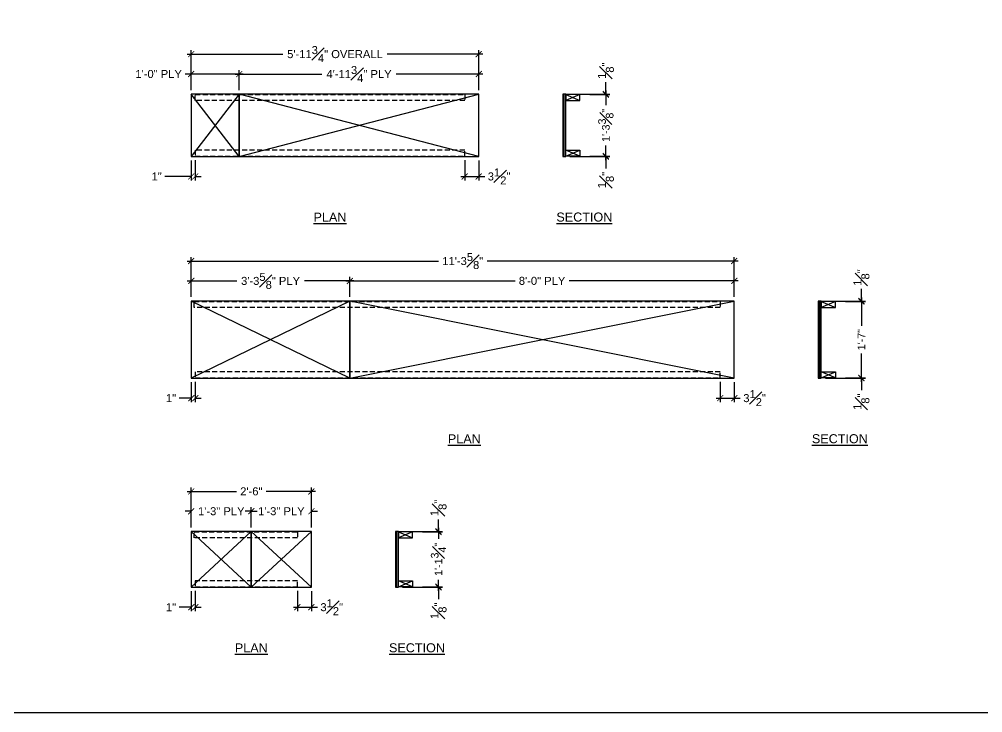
# Model space of a CAD drawing. Header units: inches. Extents: x 2832 to 8547, y -592 to 860.
# Drawn here: x 4464.3 to 4704.9, y 348.3 to 521.5 of the extents above; entities that cross this region are included whole.
import ezdxf
from ezdxf.enums import TextEntityAlignment as Align

# ---------------------------------------------------------------- set-up
doc = ezdxf.new("R2010")
doc.units = ezdxf.units.IN
doc.header["$LTSCALE"] = 5
doc.header["$MEASUREMENT"] = 0
doc.header["$PDMODE"] = 3
doc.header["$PDSIZE"] = 5
doc.linetypes.add('HIDDEN', pattern=[0.375, 0.25, -0.125])
for name, color, linetype in [('DIM', 154, 'Continuous'), ('FMTEXTA', 4, 'Continuous'), ('FMTEXTG', 4, 'Continuous'), ('FORMA', 5, 'Continuous'), ('PLYA', 4, 'Continuous')]:
    doc.layers.add(name, color=color, linetype=linetype)
doc.styles.add('S', font='arial.ttf', dxfattribs={"height": 2})
doc.styles.add('VBA_txt', font='arial.ttf', dxfattribs={"height": 2})
doc.dimstyles.new('VBA_Dimstyle', dxfattribs={"dimtxt": 2, "dimasz": 1.5, "dimexe": 1, "dimexo": 1, "dimgap": 1, "dimtad": 0, "dimdec": 4, "dimrnd": 0.125, "dimzin": 3, "dimdsep": 46, "dimlunit": 4, "dimtxsty": 'VBA_txt', "dimblk": 'ARCHTICK', "dimcen": 0.09, "dimdle": 1, "dimclrd": 151, "dimclre": 150, "dimclrt": 150, "dimadec": 0, "dimazin": 0, "dimtfac": 1, "dimtdec": 4, "dimtofl": 0, "dimtmove": 0, "dimatfit": 3, "dimfxl": 1, "dimfrac": 1, "dimtolj": 1, "dimtzin": 0, "dimarcsym": 0})

# ---------------------------------------------------------------- blocks, each defined once
blk = doc.blocks.new('2x4')
at = {"color": 5}
for p, q in [((-3.5, 0), (-3.5, 1.5)), ((-3.5, 1.5), (0, 1.5)), ((0, 0), (-3.5, 0)), ((0, 1.5), (0, 0))]:
    blk.add_line(p, q, dxfattribs=at)
at = {"color": 4}
for p, q in [((0, 1.5), (-3.5, 0)), ((-3.5, 1.5), (0, 0))]:
    blk.add_line(p, q, dxfattribs=at)
at = {"style": 'S', "flags": 9}
for tag, p in [('ITEM', (-1.83, 0.46)), ('INV#', (-1.86, 1.58))]:
    blk.add_attdef(tag, text='', height=1, dxfattribs=at).set_placement(p, align=Align.MIDDLE)
blk = doc.blocks.new('_ARCHTICK')
at = {"color": 0, "linetype": 'ByBlock', "ltscale": 0.25, "const_width": 0.15}
blk.add_lwpolyline([(-0.5, -0.5), (0.5, 0.5)], dxfattribs=at)
blk = doc.blocks.new('*D385')
at = {"layer": 'DEFPOINTS', "color": 0, "transparency": 16777216}
for p in [(132.12, 0.12), (135.62, 0), (135.62, -4.96)]:
    blk.add_point(p, dxfattribs=at)
at = {"layer": 'FMTEXTA', "color": 150, "linetype": 'ByBlock', "lineweight": -2, "transparency": 16777216}
for p, q in [((132.12, -0.88), (132.12, -5.96)), ((135.62, -1), (135.62, -5.96))]:
    blk.add_line(p, q, dxfattribs=at)
at = {"layer": 'FMTEXTA', "color": 151, "linetype": 'ByBlock', "lineweight": -2, "transparency": 16777216}
for p, q in [((131.12, -4.96), (135.62, -4.96)), ((135.62, -4.96), (137.12, -4.96))]:
    blk.add_line(p, q, dxfattribs=at)
at = {"layer": 'FMTEXTA', "color": 151, "lineweight": -2, "transparency": 16777216, "xscale": 1.5, "yscale": 1.5, "zscale": 1.5, "rotation": 180}
blk.add_blockref('_ARCHTICK', (132.12, -4.96), dxfattribs=at)
at = {"layer": 'FMTEXTA', "color": 151, "lineweight": -2, "transparency": 16777216, "xscale": 1.5, "yscale": 1.5, "zscale": 1.5}
blk.add_blockref('_ARCHTICK', (135.62, -4.96), dxfattribs=at)
at = {"layer": 'FMTEXTA', "color": 150, "transparency": 16777216, "insert": (140.7, -4.96), "char_height": 2, "attachment_point": 5, "style": 'VBA_txt'}
blk.add_mtext('\\A1;3{\\H1x;\\S1#2;}"', dxfattribs=at)
blk = doc.blocks.new('*D379')
at = {"layer": 'DEFPOINTS', "color": 0, "transparency": 16777216}
for p in [(157.37, 19.29), (167.37, 19.29), (162.37, 19.16)]:
    blk.add_point(p, dxfattribs=at)
at = {"layer": 'FMTEXTA', "color": 151, "linetype": 'ByBlock', "lineweight": -2, "transparency": 16777216}
for p, q in [((167.37, 19.29), (167.37, 22.29)), ((167.37, 19.16), (167.37, 17.66))]:
    blk.add_line(p, q, dxfattribs=at)
at = {"layer": 'FMTEXTA', "color": 150, "linetype": 'ByBlock', "lineweight": -2, "transparency": 16777216}
for p, q in [((158.37, 19.29), (168.37, 19.29)), ((163.37, 19.16), (168.37, 19.16))]:
    blk.add_line(p, q, dxfattribs=at)
at = {"layer": 'FMTEXTA', "color": 151, "lineweight": -2, "transparency": 16777216, "xscale": 1.5, "yscale": 1.5, "zscale": 1.5}
for p, rotation in [((167.37, 19.29), 270), ((167.37, 19.16), 90)]:
    blk.add_blockref('_ARCHTICK', p, dxfattribs=dict(at, rotation=rotation))
at = {"layer": 'FMTEXTA', "color": 150, "transparency": 16777216, "insert": (167.37, 25.15), "char_height": 2, "attachment_point": 5, "rotation": 90, "style": 'VBA_txt'}
blk.add_mtext('\\A1;{\\H1x;\\S1#8;}"', dxfattribs=at)
blk = doc.blocks.new('*D380')
at = {"layer": 'DEFPOINTS', "color": 0, "transparency": 16777216}
for p in [(157.37, 0), (162.37, 0.13), (167.37, 0)]:
    blk.add_point(p, dxfattribs=at)
at = {"layer": 'FMTEXTA', "color": 150, "linetype": 'ByBlock', "lineweight": -2, "transparency": 16777216}
for p, q in [((158.37, 0), (168.37, 0)), ((163.37, 0.13), (168.37, 0.13))]:
    blk.add_line(p, q, dxfattribs=at)
at = {"layer": 'FMTEXTA', "color": 151, "linetype": 'ByBlock', "lineweight": -2, "transparency": 16777216}
for p, q in [((167.37, 0.13), (167.37, 1.63)), ((167.37, 0), (167.37, -3))]:
    blk.add_line(p, q, dxfattribs=at)
at = {"layer": 'FMTEXTA', "color": 151, "lineweight": -2, "transparency": 16777216, "xscale": 1.5, "yscale": 1.5, "zscale": 1.5}
for p, rotation in [((167.37, 0.13), 270), ((167.37, 0), 90)]:
    blk.add_blockref('_ARCHTICK', p, dxfattribs=dict(at, rotation=rotation))
at = {"layer": 'FMTEXTA', "color": 150, "transparency": 16777216, "insert": (167.37, -5.86), "char_height": 2, "attachment_point": 5, "rotation": 90, "style": 'VBA_txt'}
blk.add_mtext('\\A1;{\\H1x;\\S1#8;}"', dxfattribs=at)
blk = doc.blocks.new('*D381')
at = {"layer": 'DEFPOINTS', "color": 0, "transparency": 16777216}
for p in [(162.37, 19.16), (162.37, 0.13), (167.37, 0.13)]:
    blk.add_point(p, dxfattribs=at)
at = {"layer": 'FMTEXTA', "color": 151, "linetype": 'ByBlock', "lineweight": -2, "transparency": 16777216}
for p, q in [((167.37, 20.16), (167.37, 13.08)), ((167.37, -0.87), (167.37, 6.21))]:
    blk.add_line(p, q, dxfattribs=at)
at = {"layer": 'FMTEXTA', "color": 150, "linetype": 'ByBlock', "lineweight": -2, "transparency": 16777216}
for p, q in [((163.37, 19.16), (168.37, 19.16)), ((163.37, 0.13), (168.37, 0.13))]:
    blk.add_line(p, q, dxfattribs=at)
at = {"layer": 'FMTEXTA', "color": 151, "lineweight": -2, "transparency": 16777216, "xscale": 1.5, "yscale": 1.5, "zscale": 1.5}
for p, rotation in [((167.37, 19.16), 90), ((167.37, 0.13), 270)]:
    blk.add_blockref('_ARCHTICK', p, dxfattribs=dict(at, rotation=rotation))
at = {"layer": 'FMTEXTA', "color": 150, "transparency": 16777216, "insert": (167.37, 9.64), "char_height": 2, "attachment_point": 5, "rotation": 90, "style": 'VBA_txt'}
blk.add_mtext('\\A1;{\\H0.95x;1\'-7"}', dxfattribs=at)
blk = doc.blocks.new('*D382')
at = {"layer": 'DEFPOINTS', "color": 0, "transparency": 16777216}
for p in [(135.62, 24.31), (39.62, 19.29), (135.62, 19.29)]:
    blk.add_point(p, dxfattribs=at)
at = {"layer": 'FMTEXTA', "color": 151, "linetype": 'ByBlock', "lineweight": -2, "transparency": 16777216}
for p, q in [((38.62, 24.31), (80.87, 24.31)), ((136.62, 24.31), (94.36, 24.31))]:
    blk.add_line(p, q, dxfattribs=at)
at = {"layer": 'FMTEXTA', "color": 150, "linetype": 'ByBlock', "lineweight": -2, "transparency": 16777216}
for p, q in [((39.62, 20.29), (39.62, 25.31)), ((135.62, 20.29), (135.62, 25.31))]:
    blk.add_line(p, q, dxfattribs=at)
at = {"layer": 'FMTEXTA', "color": 151, "lineweight": -2, "transparency": 16777216, "xscale": 1.5, "yscale": 1.5, "zscale": 1.5, "rotation": 180}
blk.add_blockref('_ARCHTICK', (39.62, 24.31), dxfattribs=at)
at = {"layer": 'FMTEXTA', "color": 151, "lineweight": -2, "transparency": 16777216, "xscale": 1.5, "yscale": 1.5, "zscale": 1.5}
blk.add_blockref('_ARCHTICK', (135.62, 24.31), dxfattribs=at)
at = {"layer": 'FMTEXTA', "color": 150, "transparency": 16777216, "insert": (87.62, 24.31), "char_height": 2, "attachment_point": 5, "style": 'VBA_txt'}
blk.add_mtext('\\A1;8\'-0" PLY', dxfattribs=at)
blk = doc.blocks.new('*D383')
at = {"layer": 'DEFPOINTS', "color": 0, "transparency": 16777216}
for p in [(0, 0), (1, 0.12), (0, -4.96)]:
    blk.add_point(p, dxfattribs=at)
at = {"layer": 'FMTEXTA', "color": 150, "linetype": 'ByBlock', "lineweight": -2, "transparency": 16777216}
for p, q in [((0, -1), (0, -5.96)), ((1, -0.88), (1, -5.96))]:
    blk.add_line(p, q, dxfattribs=at)
at = {"layer": 'FMTEXTA', "color": 151, "linetype": 'ByBlock', "lineweight": -2, "transparency": 16777216}
for p, q in [((0, -4.96), (-3, -4.96)), ((1, -4.96), (2.5, -4.96))]:
    blk.add_line(p, q, dxfattribs=at)
at = {"layer": 'FMTEXTA', "color": 151, "lineweight": -2, "transparency": 16777216, "xscale": 1.5, "yscale": 1.5, "zscale": 1.5}
blk.add_blockref('_ARCHTICK', (0, -4.96), dxfattribs=at)
at = {"layer": 'FMTEXTA', "color": 151, "lineweight": -2, "transparency": 16777216, "xscale": 1.5, "yscale": 1.5, "zscale": 1.5, "rotation": 180}
blk.add_blockref('_ARCHTICK', (1, -4.96), dxfattribs=at)
at = {"layer": 'FMTEXTA', "color": 150, "transparency": 16777216, "insert": (-5.06, -4.96), "char_height": 2, "attachment_point": 5, "style": 'VBA_txt'}
blk.add_mtext('\\A1;1"', dxfattribs=at)
blk = doc.blocks.new('*D386')
at = {"layer": 'DEFPOINTS', "color": 0, "transparency": 16777216}
for p in [(0, 24.31), (0, 19.29), (39.62, 19.29)]:
    blk.add_point(p, dxfattribs=at)
at = {"layer": 'FMTEXTG', "color": 151, "linetype": 'ByBlock', "lineweight": -2, "transparency": 16777216}
for p, q in [((-1, 24.31), (11.35, 24.31)), ((40.62, 24.31), (28.27, 24.31))]:
    blk.add_line(p, q, dxfattribs=at)
at = {"layer": 'FMTEXTG', "color": 150, "linetype": 'ByBlock', "lineweight": -2, "transparency": 16777216}
for p, q in [((0, 20.29), (0, 25.31)), ((39.62, 20.29), (39.62, 25.31))]:
    blk.add_line(p, q, dxfattribs=at)
at = {"layer": 'FMTEXTG', "color": 151, "lineweight": -2, "transparency": 16777216, "xscale": 1.5, "yscale": 1.5, "zscale": 1.5, "rotation": 180}
blk.add_blockref('_ARCHTICK', (0, 24.31), dxfattribs=at)
at = {"layer": 'FMTEXTG', "color": 151, "lineweight": -2, "transparency": 16777216, "xscale": 1.5, "yscale": 1.5, "zscale": 1.5}
blk.add_blockref('_ARCHTICK', (39.62, 24.31), dxfattribs=at)
at = {"layer": 'FMTEXTG', "color": 150, "transparency": 16777216, "insert": (19.81, 24.31), "char_height": 2, "attachment_point": 5, "style": 'VBA_txt'}
blk.add_mtext('\\A1;3\'-3{\\H1x;\\S5#8;}" PLY', dxfattribs=at)
blk = doc.blocks.new('*D384')
at = {"layer": 'DEFPOINTS', "color": 0, "transparency": 16777216}
for p in [(135.62, 29.27), (0, 19.29), (135.62, 19.29)]:
    blk.add_point(p, dxfattribs=at)
at = {"layer": 'DIM', "color": 151, "linetype": 'ByBlock', "lineweight": -2, "transparency": 16777216}
for p, q in [((-1, 29.27), (61.75, 29.27)), ((136.62, 29.27), (73.87, 29.27))]:
    blk.add_line(p, q, dxfattribs=at)
at = {"layer": 'DIM', "color": 150, "linetype": 'ByBlock', "lineweight": -2, "transparency": 16777216}
for p, q in [((0, 20.29), (0, 30.27)), ((135.62, 20.29), (135.62, 30.27))]:
    blk.add_line(p, q, dxfattribs=at)
at = {"layer": 'DIM', "color": 151, "lineweight": -2, "transparency": 16777216, "xscale": 1.5, "yscale": 1.5, "zscale": 1.5, "rotation": 180}
blk.add_blockref('_ARCHTICK', (0, 29.27), dxfattribs=at)
at = {"layer": 'DIM', "color": 151, "lineweight": -2, "transparency": 16777216, "xscale": 1.5, "yscale": 1.5, "zscale": 1.5}
blk.add_blockref('_ARCHTICK', (135.62, 29.27), dxfattribs=at)
at = {"layer": 'DIM', "color": 150, "transparency": 16777216, "insert": (67.81, 29.27), "char_height": 2, "attachment_point": 5, "style": 'VBA_txt'}
blk.add_mtext('\\A1;11\'-3{\\H1x;\\S5#8;}"', dxfattribs=at)
blk = doc.blocks.new('*D370')
at = {"layer": 'DEFPOINTS', "color": 0, "transparency": 16777216}
for p in [(68.3, 0.12), (71.8, 0), (71.8, -4.96)]:
    blk.add_point(p, dxfattribs=at)
at = {"layer": 'FMTEXTA', "color": 150, "linetype": 'ByBlock', "lineweight": -2, "transparency": 16777216}
for p, q in [((68.3, -0.88), (68.3, -5.96)), ((71.8, -1), (71.8, -5.96))]:
    blk.add_line(p, q, dxfattribs=at)
at = {"layer": 'FMTEXTA', "color": 151, "linetype": 'ByBlock', "lineweight": -2, "transparency": 16777216}
for p, q in [((67.3, -4.96), (71.8, -4.96)), ((71.8, -4.96), (73.3, -4.96))]:
    blk.add_line(p, q, dxfattribs=at)
at = {"layer": 'FMTEXTA', "color": 151, "lineweight": -2, "transparency": 16777216, "xscale": 1.5, "yscale": 1.5, "zscale": 1.5, "rotation": 180}
blk.add_blockref('_ARCHTICK', (68.3, -4.96), dxfattribs=at)
at = {"layer": 'FMTEXTA', "color": 151, "lineweight": -2, "transparency": 16777216, "xscale": 1.5, "yscale": 1.5, "zscale": 1.5}
blk.add_blockref('_ARCHTICK', (71.8, -4.96), dxfattribs=at)
at = {"layer": 'FMTEXTA', "color": 150, "transparency": 16777216, "insert": (76.88, -4.96), "char_height": 2, "attachment_point": 5, "style": 'VBA_txt'}
blk.add_mtext('\\A1;3{\\H1x;\\S1#2;}"', dxfattribs=at)
blk = doc.blocks.new('*D364')
at = {"layer": 'DEFPOINTS', "color": 0, "transparency": 16777216}
for p in [(93.55, 15.59), (98.55, 15.46), (103.55, 15.59)]:
    blk.add_point(p, dxfattribs=at)
at = {"layer": 'FMTEXTA', "color": 151, "linetype": 'ByBlock', "lineweight": -2, "transparency": 16777216}
for p, q in [((103.55, 15.59), (103.55, 18.59)), ((103.55, 15.46), (103.55, 13.96))]:
    blk.add_line(p, q, dxfattribs=at)
at = {"layer": 'FMTEXTA', "color": 150, "linetype": 'ByBlock', "lineweight": -2, "transparency": 16777216}
for p, q in [((94.55, 15.59), (104.55, 15.59)), ((99.55, 15.46), (104.55, 15.46))]:
    blk.add_line(p, q, dxfattribs=at)
at = {"layer": 'FMTEXTA', "color": 151, "lineweight": -2, "transparency": 16777216, "xscale": 1.5, "yscale": 1.5, "zscale": 1.5}
for p, rotation in [((103.55, 15.59), 270), ((103.55, 15.46), 90)]:
    blk.add_blockref('_ARCHTICK', p, dxfattribs=dict(at, rotation=rotation))
at = {"layer": 'FMTEXTA', "color": 150, "transparency": 16777216, "insert": (103.55, 21.44), "char_height": 2, "attachment_point": 5, "rotation": 90, "style": 'VBA_txt'}
blk.add_mtext('\\A1;{\\H1x;\\S1#8;}"', dxfattribs=at)
blk = doc.blocks.new('*D365')
at = {"layer": 'DEFPOINTS', "color": 0, "transparency": 16777216}
for p in [(93.55, 0), (98.55, 0.13), (103.55, 0)]:
    blk.add_point(p, dxfattribs=at)
at = {"layer": 'FMTEXTA', "color": 150, "linetype": 'ByBlock', "lineweight": -2, "transparency": 16777216}
for p, q in [((94.55, 0), (104.55, 0)), ((99.55, 0.13), (104.55, 0.13))]:
    blk.add_line(p, q, dxfattribs=at)
at = {"layer": 'FMTEXTA', "color": 151, "linetype": 'ByBlock', "lineweight": -2, "transparency": 16777216}
for p, q in [((103.55, 0.13), (103.55, 1.63)), ((103.55, 0), (103.55, -3))]:
    blk.add_line(p, q, dxfattribs=at)
at = {"layer": 'FMTEXTA', "color": 151, "lineweight": -2, "transparency": 16777216, "xscale": 1.5, "yscale": 1.5, "zscale": 1.5}
for p, rotation in [((103.55, 0.13), 270), ((103.55, 0), 90)]:
    blk.add_blockref('_ARCHTICK', p, dxfattribs=dict(at, rotation=rotation))
at = {"layer": 'FMTEXTA', "color": 150, "transparency": 16777216, "insert": (103.55, -5.86), "char_height": 2, "attachment_point": 5, "rotation": 90, "style": 'VBA_txt'}
blk.add_mtext('\\A1;{\\H1x;\\S1#8;}"', dxfattribs=at)
blk = doc.blocks.new('*D366')
at = {"layer": 'DEFPOINTS', "color": 0, "transparency": 16777216}
for p in [(98.55, 15.46), (98.55, 0.13), (103.55, 0.13)]:
    blk.add_point(p, dxfattribs=at)
at = {"layer": 'FMTEXTA', "color": 150, "linetype": 'ByBlock', "lineweight": -2, "transparency": 16777216}
for p, q in [((99.55, 15.46), (104.55, 15.46)), ((99.55, 0.13), (104.55, 0.13))]:
    blk.add_line(p, q, dxfattribs=at)
at = {"layer": 'FMTEXTA', "color": 151, "linetype": 'ByBlock', "lineweight": -2, "transparency": 16777216}
for p, q in [((103.55, 16.46), (103.55, 12.86)), ((103.55, -0.87), (103.55, 2.73))]:
    blk.add_line(p, q, dxfattribs=at)
at = {"layer": 'FMTEXTA', "color": 151, "lineweight": -2, "transparency": 16777216, "xscale": 1.5, "yscale": 1.5, "zscale": 1.5}
for p, rotation in [((103.55, 15.46), 90), ((103.55, 0.13), 270)]:
    blk.add_blockref('_ARCHTICK', p, dxfattribs=dict(at, rotation=rotation))
at = {"layer": 'FMTEXTA', "color": 150, "transparency": 16777216, "insert": (103.55, 7.79), "char_height": 2, "attachment_point": 5, "rotation": 90, "style": 'VBA_txt'}
blk.add_mtext('\\A1;{\\H0.95x;1\'-3{\\H1x;\\S3#8;}"}', dxfattribs=at)
blk = doc.blocks.new('*D367')
at = {"layer": 'DEFPOINTS', "color": 0, "transparency": 16777216}
for p in [(0, 0), (1, 0.12), (0, -4.96)]:
    blk.add_point(p, dxfattribs=at)
at = {"layer": 'FMTEXTA', "color": 150, "linetype": 'ByBlock', "lineweight": -2, "transparency": 16777216}
for p, q in [((0, -1), (0, -5.96)), ((1, -0.88), (1, -5.96))]:
    blk.add_line(p, q, dxfattribs=at)
at = {"layer": 'FMTEXTA', "color": 151, "linetype": 'ByBlock', "lineweight": -2, "transparency": 16777216}
for p, q in [((0, -4.96), (-6.6, -4.96)), ((1, -4.96), (2.5, -4.96))]:
    blk.add_line(p, q, dxfattribs=at)
at = {"layer": 'FMTEXTA', "color": 151, "lineweight": -2, "transparency": 16777216, "xscale": 1.5, "yscale": 1.5, "zscale": 1.5}
blk.add_blockref('_ARCHTICK', (0, -4.96), dxfattribs=at)
at = {"layer": 'FMTEXTA', "color": 151, "lineweight": -2, "transparency": 16777216, "xscale": 1.5, "yscale": 1.5, "zscale": 1.5, "rotation": 180}
blk.add_blockref('_ARCHTICK', (1, -4.96), dxfattribs=at)
at = {"layer": 'FMTEXTA', "color": 150, "transparency": 16777216, "insert": (-8.65, -4.96), "char_height": 2, "attachment_point": 5, "style": 'VBA_txt'}
blk.add_mtext('\\A1;1"', dxfattribs=at)
blk = doc.blocks.new('*D371')
at = {"layer": 'DEFPOINTS', "color": 0, "transparency": 16777216}
for p in [(0, 20.61), (0, 15.59), (12, 15.59)]:
    blk.add_point(p, dxfattribs=at)
at = {"layer": 'FMTEXTG', "color": 151, "linetype": 'ByBlock', "lineweight": -2, "transparency": 16777216}
for p, q in [((0, 20.61), (-1.5, 20.61)), ((13, 20.61), (0, 20.61))]:
    blk.add_line(p, q, dxfattribs=at)
at = {"layer": 'FMTEXTG', "color": 150, "linetype": 'ByBlock', "lineweight": -2, "transparency": 16777216}
for p, q in [((0, 16.59), (0, 21.61)), ((12, 16.59), (12, 21.61))]:
    blk.add_line(p, q, dxfattribs=at)
at = {"layer": 'FMTEXTG', "color": 151, "lineweight": -2, "transparency": 16777216, "xscale": 1.5, "yscale": 1.5, "zscale": 1.5, "rotation": 180}
blk.add_blockref('_ARCHTICK', (0, 20.61), dxfattribs=at)
at = {"layer": 'FMTEXTG', "color": 151, "lineweight": -2, "transparency": 16777216, "xscale": 1.5, "yscale": 1.5, "zscale": 1.5}
blk.add_blockref('_ARCHTICK', (12, 20.61), dxfattribs=at)
at = {"layer": 'FMTEXTG', "color": 150, "transparency": 16777216, "insert": (-8.15, 20.61), "char_height": 2, "attachment_point": 5, "style": 'VBA_txt'}
blk.add_mtext('\\A1;1\'-0" PLY', dxfattribs=at)
blk = doc.blocks.new('*D368')
at = {"layer": 'DEFPOINTS', "color": 0, "transparency": 16777216}
for p in [(0, 25.59), (0, 15.59), (71.8, 15.59)]:
    blk.add_point(p, dxfattribs=at)
at = {"layer": 'FMTEXTG', "color": 150, "linetype": 'ByBlock', "lineweight": -2, "transparency": 16777216}
for p, q in [((0, 16.59), (0, 26.59)), ((71.8, 16.59), (71.8, 26.59))]:
    blk.add_line(p, q, dxfattribs=at)
at = {"layer": 'FMTEXTG', "color": 151, "linetype": 'ByBlock', "lineweight": -2, "transparency": 16777216}
for p, q in [((-1, 25.59), (22.87, 25.59)), ((72.8, 25.59), (48.93, 25.59))]:
    blk.add_line(p, q, dxfattribs=at)
at = {"layer": 'FMTEXTG', "color": 151, "lineweight": -2, "transparency": 16777216, "xscale": 1.5, "yscale": 1.5, "zscale": 1.5, "rotation": 180}
blk.add_blockref('_ARCHTICK', (0, 25.59), dxfattribs=at)
at = {"layer": 'FMTEXTG', "color": 151, "lineweight": -2, "transparency": 16777216, "xscale": 1.5, "yscale": 1.5, "zscale": 1.5}
blk.add_blockref('_ARCHTICK', (71.8, 25.59), dxfattribs=at)
at = {"layer": 'FMTEXTG', "color": 150, "transparency": 16777216, "insert": (35.9, 25.59), "char_height": 2, "attachment_point": 5, "style": 'VBA_txt'}
blk.add_mtext('\\A1;5\'-11{\\H1x;\\S3#4;}" OVERALL', dxfattribs=at)
blk = doc.blocks.new('*D369')
at = {"layer": 'DEFPOINTS', "color": 0, "transparency": 16777216}
for p in [(71.8, 20.61), (12, 15.59), (71.8, 15.59)]:
    blk.add_point(p, dxfattribs=at)
at = {"layer": 'FMTEXTG', "color": 151, "linetype": 'ByBlock', "lineweight": -2, "transparency": 16777216}
for p, q in [((11, 20.61), (32.59, 20.61)), ((72.8, 20.61), (51.21, 20.61))]:
    blk.add_line(p, q, dxfattribs=at)
at = {"layer": 'FMTEXTG', "color": 150, "linetype": 'ByBlock', "lineweight": -2, "transparency": 16777216}
for p, q in [((12, 16.59), (12, 21.61)), ((71.8, 16.59), (71.8, 21.61))]:
    blk.add_line(p, q, dxfattribs=at)
at = {"layer": 'FMTEXTG', "color": 151, "lineweight": -2, "transparency": 16777216, "xscale": 1.5, "yscale": 1.5, "zscale": 1.5, "rotation": 180}
blk.add_blockref('_ARCHTICK', (12, 20.61), dxfattribs=at)
at = {"layer": 'FMTEXTG', "color": 151, "lineweight": -2, "transparency": 16777216, "xscale": 1.5, "yscale": 1.5, "zscale": 1.5}
blk.add_blockref('_ARCHTICK', (71.8, 20.61), dxfattribs=at)
at = {"layer": 'FMTEXTG', "color": 150, "transparency": 16777216, "insert": (41.9, 20.61), "char_height": 2, "attachment_point": 5, "style": 'VBA_txt'}
blk.add_mtext('\\A1;4\'-11{\\H1x;\\S3#4;}" PLY', dxfattribs=at)
blk = doc.blocks.new('*D395')
at = {"layer": 'DEFPOINTS', "color": 0, "transparency": 16777216}
for p in [(26.5, 0.12), (30, 0), (30, -4.96)]:
    blk.add_point(p, dxfattribs=at)
at = {"layer": 'FMTEXTA', "color": 150, "linetype": 'ByBlock', "lineweight": -2, "transparency": 16777216}
for p, q in [((26.5, -0.88), (26.5, -5.96)), ((30, -1), (30, -5.96))]:
    blk.add_line(p, q, dxfattribs=at)
at = {"layer": 'FMTEXTA', "color": 151, "linetype": 'ByBlock', "lineweight": -2, "transparency": 16777216}
for p, q in [((25.5, -4.96), (30, -4.96)), ((30, -4.96), (31.5, -4.96))]:
    blk.add_line(p, q, dxfattribs=at)
at = {"layer": 'FMTEXTA', "color": 151, "lineweight": -2, "transparency": 16777216, "xscale": 1.5, "yscale": 1.5, "zscale": 1.5, "rotation": 180}
blk.add_blockref('_ARCHTICK', (26.5, -4.96), dxfattribs=at)
at = {"layer": 'FMTEXTA', "color": 151, "lineweight": -2, "transparency": 16777216, "xscale": 1.5, "yscale": 1.5, "zscale": 1.5}
blk.add_blockref('_ARCHTICK', (30, -4.96), dxfattribs=at)
at = {"layer": 'FMTEXTA', "color": 150, "transparency": 16777216, "insert": (35.08, -4.96), "char_height": 2, "attachment_point": 5, "style": 'VBA_txt'}
blk.add_mtext('\\A1;3{\\H1x;\\S1#2;}"', dxfattribs=at)
blk = doc.blocks.new('*D396')
at = {"layer": 'DEFPOINTS', "color": 0, "transparency": 16777216}
for p in [(51.75, 13.97), (56.75, 13.84), (61.75, 13.97)]:
    blk.add_point(p, dxfattribs=at)
at = {"layer": 'FMTEXTA', "color": 151, "linetype": 'ByBlock', "lineweight": -2, "transparency": 16777216}
for p, q in [((61.75, 13.97), (61.75, 16.97)), ((61.75, 13.84), (61.75, 12.34))]:
    blk.add_line(p, q, dxfattribs=at)
at = {"layer": 'FMTEXTA', "color": 150, "linetype": 'ByBlock', "lineweight": -2, "transparency": 16777216}
for p, q in [((52.75, 13.97), (62.75, 13.97)), ((57.75, 13.84), (62.75, 13.84))]:
    blk.add_line(p, q, dxfattribs=at)
at = {"layer": 'FMTEXTA', "color": 151, "lineweight": -2, "transparency": 16777216, "xscale": 1.5, "yscale": 1.5, "zscale": 1.5}
for p, rotation in [((61.75, 13.97), 270), ((61.75, 13.84), 90)]:
    blk.add_blockref('_ARCHTICK', p, dxfattribs=dict(at, rotation=rotation))
at = {"layer": 'FMTEXTA', "color": 150, "transparency": 16777216, "insert": (61.75, 19.83), "char_height": 2, "attachment_point": 5, "rotation": 90, "style": 'VBA_txt'}
blk.add_mtext('\\A1;{\\H1x;\\S1#8;}"', dxfattribs=at)
blk = doc.blocks.new('*D397')
at = {"layer": 'DEFPOINTS', "color": 0, "transparency": 16777216}
for p in [(51.75, 0), (56.75, 0.13), (61.75, 0)]:
    blk.add_point(p, dxfattribs=at)
at = {"layer": 'FMTEXTA', "color": 150, "linetype": 'ByBlock', "lineweight": -2, "transparency": 16777216}
for p, q in [((52.75, 0), (62.75, 0)), ((57.75, 0.13), (62.75, 0.13))]:
    blk.add_line(p, q, dxfattribs=at)
at = {"layer": 'FMTEXTA', "color": 151, "linetype": 'ByBlock', "lineweight": -2, "transparency": 16777216}
for p, q in [((61.75, 0.13), (61.75, 1.63)), ((61.75, 0), (61.75, -3))]:
    blk.add_line(p, q, dxfattribs=at)
at = {"layer": 'FMTEXTA', "color": 151, "lineweight": -2, "transparency": 16777216, "xscale": 1.5, "yscale": 1.5, "zscale": 1.5}
for p, rotation in [((61.75, 0.13), 270), ((61.75, 0), 90)]:
    blk.add_blockref('_ARCHTICK', p, dxfattribs=dict(at, rotation=rotation))
at = {"layer": 'FMTEXTA', "color": 150, "transparency": 16777216, "insert": (61.75, -5.86), "char_height": 2, "attachment_point": 5, "rotation": 90, "style": 'VBA_txt'}
blk.add_mtext('\\A1;{\\H1x;\\S1#8;}"', dxfattribs=at)
blk = doc.blocks.new('*D398')
at = {"layer": 'DEFPOINTS', "color": 0, "transparency": 16777216}
for p in [(56.75, 13.84), (56.75, 0.13), (61.75, 0.13)]:
    blk.add_point(p, dxfattribs=at)
at = {"layer": 'FMTEXTA', "color": 151, "linetype": 'ByBlock', "lineweight": -2, "transparency": 16777216}
for p, q in [((61.75, 14.84), (61.75, 12.08)), ((61.75, -0.87), (61.75, 1.89))]:
    blk.add_line(p, q, dxfattribs=at)
at = {"layer": 'FMTEXTA', "color": 150, "linetype": 'ByBlock', "lineweight": -2, "transparency": 16777216}
for p, q in [((57.75, 13.84), (62.75, 13.84)), ((57.75, 0.13), (62.75, 0.13))]:
    blk.add_line(p, q, dxfattribs=at)
at = {"layer": 'FMTEXTA', "color": 151, "lineweight": -2, "transparency": 16777216, "xscale": 1.5, "yscale": 1.5, "zscale": 1.5}
for p, rotation in [((61.75, 13.84), 90), ((61.75, 0.13), 270)]:
    blk.add_blockref('_ARCHTICK', p, dxfattribs=dict(at, rotation=rotation))
at = {"layer": 'FMTEXTA', "color": 150, "transparency": 16777216, "insert": (61.75, 6.98), "char_height": 2, "attachment_point": 5, "rotation": 90, "style": 'VBA_txt'}
blk.add_mtext('\\A1;{\\H0.95x;1\'-1{\\H1x;\\S3#4;}"}', dxfattribs=at)
blk = doc.blocks.new('*D399')
at = {"layer": 'DEFPOINTS', "color": 0, "transparency": 16777216}
for p in [(0, 0), (1, 0.12), (0, -4.96)]:
    blk.add_point(p, dxfattribs=at)
at = {"layer": 'FMTEXTA', "color": 150, "linetype": 'ByBlock', "lineweight": -2, "transparency": 16777216}
for p, q in [((0, -1), (0, -5.96)), ((1, -0.88), (1, -5.96))]:
    blk.add_line(p, q, dxfattribs=at)
at = {"layer": 'FMTEXTA', "color": 151, "linetype": 'ByBlock', "lineweight": -2, "transparency": 16777216}
for p, q in [((0, -4.96), (-3, -4.96)), ((1, -4.96), (2.5, -4.96))]:
    blk.add_line(p, q, dxfattribs=at)
at = {"layer": 'FMTEXTA', "color": 151, "lineweight": -2, "transparency": 16777216, "xscale": 1.5, "yscale": 1.5, "zscale": 1.5}
blk.add_blockref('_ARCHTICK', (0, -4.96), dxfattribs=at)
at = {"layer": 'FMTEXTA', "color": 151, "lineweight": -2, "transparency": 16777216, "xscale": 1.5, "yscale": 1.5, "zscale": 1.5, "rotation": 180}
blk.add_blockref('_ARCHTICK', (1, -4.96), dxfattribs=at)
at = {"layer": 'FMTEXTA', "color": 150, "transparency": 16777216, "insert": (-5.06, -4.96), "char_height": 2, "attachment_point": 5, "style": 'VBA_txt'}
blk.add_mtext('\\A1;1"', dxfattribs=at)
blk = doc.blocks.new('*D402')
at = {"layer": 'DEFPOINTS', "color": 0, "transparency": 16777216}
for p in [(0, 18.99), (0, 13.97), (15, 13.97)]:
    blk.add_point(p, dxfattribs=at)
at = {"layer": 'FMTEXTG', "color": 150, "linetype": 'ByBlock', "lineweight": -2, "transparency": 16777216}
for p, q in [((0, 14.97), (0, 19.99)), ((15, 14.97), (15, 19.99))]:
    blk.add_line(p, q, dxfattribs=at)
at = {"layer": 'FMTEXTG', "color": 151, "linetype": 'ByBlock', "lineweight": -2, "transparency": 16777216}
for p, q in [((0, 18.99), (-1.5, 18.99)), ((15, 18.99), (16.5, 18.99))]:
    blk.add_line(p, q, dxfattribs=at)
at = {"layer": 'FMTEXTG', "color": 151, "lineweight": -2, "transparency": 16777216, "xscale": 1.5, "yscale": 1.5, "zscale": 1.5}
blk.add_blockref('_ARCHTICK', (0, 18.99), dxfattribs=at)
at = {"layer": 'FMTEXTG', "color": 151, "lineweight": -2, "transparency": 16777216, "xscale": 1.5, "yscale": 1.5, "zscale": 1.5, "rotation": 180}
blk.add_blockref('_ARCHTICK', (15, 18.99), dxfattribs=at)
at = {"layer": 'FMTEXTG', "color": 150, "transparency": 16777216, "insert": (7.5, 18.99), "char_height": 2, "attachment_point": 5, "style": 'VBA_txt'}
blk.add_mtext('\\A1;1\'-3" PLY', dxfattribs=at)
blk = doc.blocks.new('*D400')
at = {"layer": 'DEFPOINTS', "color": 0, "transparency": 16777216}
for p in [(30, 23.95), (0, 13.97), (30, 13.97)]:
    blk.add_point(p, dxfattribs=at)
at = {"layer": 'DIM', "color": 150, "linetype": 'ByBlock', "lineweight": -2, "transparency": 16777216}
for p, q in [((0, 14.97), (0, 24.95)), ((30, 14.97), (30, 24.95))]:
    blk.add_line(p, q, dxfattribs=at)
at = {"layer": 'DIM', "color": 151, "linetype": 'ByBlock', "lineweight": -2, "transparency": 16777216}
for p, q in [((-1, 23.95), (11.32, 23.95)), ((31, 23.95), (18.68, 23.95))]:
    blk.add_line(p, q, dxfattribs=at)
at = {"layer": 'DIM', "color": 151, "lineweight": -2, "transparency": 16777216, "xscale": 1.5, "yscale": 1.5, "zscale": 1.5, "rotation": 180}
blk.add_blockref('_ARCHTICK', (0, 23.95), dxfattribs=at)
at = {"layer": 'DIM', "color": 151, "lineweight": -2, "transparency": 16777216, "xscale": 1.5, "yscale": 1.5, "zscale": 1.5}
blk.add_blockref('_ARCHTICK', (30, 23.95), dxfattribs=at)
at = {"layer": 'DIM', "color": 150, "transparency": 16777216, "insert": (15, 23.95), "char_height": 2, "attachment_point": 5, "style": 'VBA_txt'}
blk.add_mtext('\\A1;2\'-6"', dxfattribs=at)
blk = doc.blocks.new('*D401')
at = {"color": 150, "linetype": 'ByBlock', "lineweight": -2, "transparency": 16777216}
for p, q in [((15, 14.97), (15, 19.99)), ((30, 14.97), (30, 19.99))]:
    blk.add_line(p, q, dxfattribs=at)
at = {"color": 151, "linetype": 'ByBlock', "lineweight": -2, "transparency": 16777216}
for p, q in [((15, 18.99), (13.5, 18.99)), ((30, 18.99), (31.5, 18.99))]:
    blk.add_line(p, q, dxfattribs=at)
at = {"layer": 'DEFPOINTS', "color": 0, "linetype": 'ByBlock', "transparency": 16777216}
for p in [(30, 18.99), (15, 13.97), (30, 13.97)]:
    blk.add_point(p, dxfattribs=at)
at = {"color": 151, "linetype": 'ByBlock', "lineweight": -2, "transparency": 16777216, "xscale": 1.5, "yscale": 1.5, "zscale": 1.5}
blk.add_blockref('_ARCHTICK', (15, 18.99), dxfattribs=at)
at = {"color": 151, "linetype": 'ByBlock', "lineweight": -2, "transparency": 16777216, "xscale": 1.5, "yscale": 1.5, "zscale": 1.5, "rotation": 180}
blk.add_blockref('_ARCHTICK', (30, 18.99), dxfattribs=at)
at = {"color": 150, "linetype": 'ByBlock', "transparency": 16777216, "insert": (22.5, 18.99), "char_height": 2, "attachment_point": 5, "style": 'VBA_txt'}
blk.add_mtext('\\A1;1\'-3" PLY', dxfattribs=at)
blk = doc.blocks.new('*U378')
at = {"layer": 'FORMA', "linetype": 'HIDDEN'}
for points in [[(0.75, 19.16324), (132.11682, 19.16324), (132.11682, 17.66324), (0.75, 17.66324)], [(1, 0.125), (132.11682, 0.125), (132.11682, 1.625), (1, 1.625)]]:
    blk.add_lwpolyline(points, close=True, dxfattribs=at)
at = {"layer": 'PLYA', "color": 9}
for p, q in [((39.61682, 19.28824), (0, 0)), ((39.61682, 0), (0, 19.28824)), ((39.61682, 0), (135.61682, 19.28824)), ((135.61682, 0), (39.61682, 19.28824))]:
    blk.add_line(p, q, dxfattribs=at)
at = {"layer": 'PLYA'}
blk.add_line((156.99182, 0), (156.99182, 19.28824), dxfattribs=at)
for points in [[(0, 0), (39.61682, 0), (39.61682, 19.28824), (0, 19.28824)], [(39.61682, 0), (135.61682, 0), (135.61682, 19.28824), (39.61682, 19.28824)], [(157.36682, 19.28824), (156.61682, 19.28824), (156.61682, 0), (157.36682, 0)]]:
    blk.add_lwpolyline(points, close=True, dxfattribs=at)
at = {"layer": 'FMTEXTG', "xscale": -1}
blk.add_blockref('2x4', (157.36682, 17.66324), dxfattribs=at)
at = {"layer": 'FMTEXTG', "rotation": 180}
blk.add_blockref('2x4', (157.36682, 1.625), dxfattribs=at)
at = {"layer": 'FMTEXTA', "color": 5, "char_height": 2.25, "attachment_point": 5, "style": 'VBA_txt'}
for s, insert in [('{\\L\\C256;PLAN}', (68.20352, -15.13487)), ('{\\L\\C256;SECTION}', (161.99182, -15.11491))]:
    blk.add_mtext(s, dxfattribs=dict(at, insert=insert))
at = {"layer": 'DIM'}
dim = blk.add_linear_dim(base=(135.61682, 29.26716), p1=(0, 19.28824), p2=(135.61682, 19.28824), dimstyle='VBA_Dimstyle', dxfattribs=at)
dim.commit()
dim.dimension.update_dxf_attribs({"geometry": '*D384', "text_midpoint": (67.80841, 29.26716)})
at = {"layer": 'FMTEXTA'}
dim = blk.add_linear_dim(base=(135.61682, 24.30782), p1=(39.61682, 19.28824), p2=(135.61682, 19.28824), text='<> PLY', dimstyle='VBA_Dimstyle', dxfattribs=at)
dim.commit()
dim.dimension.update_dxf_attribs({"geometry": '*D382', "text_midpoint": (87.61682, 24.30782), "dimtype": 160})
for base, p1, p2, angle, picture, middle in [((167.36682, 19.28824), (162.36682, 19.16324), (157.36682, 19.28824), 90, '*D379', (167.36682, 25.14613)), ((167.36682, 0), (162.36682, 0.125), (157.36682, 0), 270, '*D380', (167.36682, -5.85789))]:
    dim = blk.add_linear_dim(base=base, p1=p1, p2=p2, angle=angle, dimstyle='VBA_Dimstyle', dxfattribs=at)
    dim.commit()
    dim.dimension.update_dxf_attribs({"geometry": picture, "text_midpoint": middle})
dim = blk.add_linear_dim(base=(167.36682, 0.125), p1=(162.36682, 19.16324), p2=(162.36682, 0.125), angle=90, text='{\\H0.95x;<>}', dimstyle='VBA_Dimstyle', dxfattribs=at)
dim.commit()
dim.dimension.update_dxf_attribs({"geometry": '*D381', "text_midpoint": (167.36682, 9.64412)})
dim = blk.add_linear_dim(base=(0, -4.95535), p1=(1, 0.125), p2=(0, 0), dimstyle='VBA_Dimstyle', dxfattribs=at)
dim.commit()
dim.dimension.update_dxf_attribs({"geometry": '*D383', "text_midpoint": (-5.05525, -4.95535), "dimtype": 160})
dim = blk.add_linear_dim(base=(135.61682, -4.95535), p1=(132.11682, 0.125), p2=(135.61682, 0), dimstyle='VBA_Dimstyle', dxfattribs=at)
dim.commit()
dim.dimension.update_dxf_attribs({"geometry": '*D385', "text_midpoint": (140.6964, -4.95535)})
at = {"layer": 'FMTEXTG'}
dim = blk.add_linear_dim(base=(0, 24.30782), p1=(39.61682, 19.28824), p2=(0, 19.28824), text='<> PLY', dimstyle='VBA_Dimstyle', dxfattribs=at)
dim.commit()
dim.dimension.update_dxf_attribs({"geometry": '*D386', "text_midpoint": (19.80841, 24.30782)})
blk = doc.blocks.new('*U363')
at = {"layer": 'FORMA', "linetype": 'HIDDEN'}
for points in [[(1, 15.46123), (68.29998, 15.46123), (68.29998, 13.96123), (1, 13.96123)], [(1, 0.125), (68.29998, 0.125), (68.29998, 1.625), (1, 1.625)]]:
    blk.add_lwpolyline(points, close=True, dxfattribs=at)
at = {"layer": 'PLYA', "color": 9}
for p, q in [((12, 15.58623), (0, 0)), ((12, 0), (0, 15.58623)), ((12, 0), (71.79998, 15.58623)), ((71.79998, 0), (12, 15.58623))]:
    blk.add_line(p, q, dxfattribs=at)
at = {"layer": 'PLYA'}
blk.add_line((93.17498, 0), (93.17498, 15.58623), dxfattribs=at)
for points in [[(0, 0), (12, 0), (12, 15.58623), (0, 15.58623)], [(12, 0), (71.79998, 0), (71.79998, 15.58623), (12, 15.58623)], [(93.54998, 15.58623), (92.79998, 15.58623), (92.79998, 0), (93.54998, 0)]]:
    blk.add_lwpolyline(points, close=True, dxfattribs=at)
at = {"layer": 'FMTEXTG', "xscale": -1}
blk.add_blockref('2x4', (93.54998, 13.96123), dxfattribs=at)
at = {"layer": 'FMTEXTG', "rotation": 180}
blk.add_blockref('2x4', (93.54998, 1.625), dxfattribs=at)
at = {"layer": 'FMTEXTA', "color": 5, "char_height": 2.25, "attachment_point": 5, "style": 'S'}
for s, insert in [('{\\L\\C256;PLAN}', (34.64999, -15.13487)), ('{\\L\\C256;SECTION}', (98.17498, -15.11491))]:
    blk.add_mtext(s, dxfattribs=dict(at, insert=insert))
at = {"layer": 'FMTEXTA'}
for base, p1, p2, angle, picture, middle in [((103.54998, 15.58623), (98.54998, 15.46123), (93.54998, 15.58623), 90, '*D364', (103.54998, 21.44412)), ((103.54998, 0), (98.54998, 0.125), (93.54998, 0), 270, '*D365', (103.54998, -5.85789))]:
    dim = blk.add_linear_dim(base=base, p1=p1, p2=p2, angle=angle, dimstyle='VBA_Dimstyle', dxfattribs=at)
    dim.commit()
    dim.dimension.update_dxf_attribs({"geometry": picture, "text_midpoint": middle})
dim = blk.add_linear_dim(base=(103.54998, 0.125), p1=(98.54998, 15.46123), p2=(98.54998, 0.125), angle=90, text='{\\H0.95x;<>}', dimstyle='VBA_Dimstyle', dxfattribs=at)
dim.commit()
dim.dimension.update_dxf_attribs({"geometry": '*D366', "text_midpoint": (103.54998, 7.79311)})
dim = blk.add_linear_dim(base=(0, -4.95535), p1=(1, 0.125), p2=(0, 0), dimstyle='VBA_Dimstyle', dxfattribs=at)
dim.commit()
dim.dimension.update_dxf_attribs({"geometry": '*D367', "text_midpoint": (-8.65484, -4.95535), "dimtype": 160})
dim = blk.add_linear_dim(base=(71.79998, -4.95535), p1=(68.29998, 0.125), p2=(71.79998, 0), dimstyle='VBA_Dimstyle', dxfattribs=at)
dim.commit()
dim.dimension.update_dxf_attribs({"geometry": '*D370', "text_midpoint": (76.87956, -4.95535)})
at = {"layer": 'FMTEXTG'}
for base, p1, p2, text, picture, middle in [((0, 25.58623), (71.79998, 15.58623), (0, 15.58623), '<> OVERALL', '*D368', (35.89999, 25.58623)), ((0, 20.60581), (12, 15.58623), (0, 15.58623), '<> PLY', '*D371', (-8.14734, 20.60581)), ((71.79998, 20.60581), (12, 15.58623), (71.79998, 15.58623), '<> PLY', '*D369', (41.89999, 20.60581))]:
    dim = blk.add_linear_dim(base=base, p1=p1, p2=p2, text=text, dimstyle='VBA_Dimstyle', dxfattribs=at)
    dim.commit()
    dim.dimension.update_dxf_attribs({"geometry": picture, "text_midpoint": middle})
blk = doc.blocks.new('*U394')
at = {"layer": 'FORMA', "linetype": 'HIDDEN'}
for points in [[(0.75, 13.84432), (26.5, 13.84432), (26.5, 12.34432), (0.75, 12.34432)], [(1, 0.125), (26.5, 0.125), (26.5, 1.625), (1, 1.625)]]:
    blk.add_lwpolyline(points, close=True, dxfattribs=at)
at = {"layer": 'PLYA', "color": 9}
for p, q in [((15, 13.96932), (0, 0)), ((15, 0), (0, 13.96932)), ((15, 0), (30, 13.96932)), ((30, 0), (15, 13.96932))]:
    blk.add_line(p, q, dxfattribs=at)
at = {"layer": 'PLYA'}
blk.add_line((51.375, 0), (51.375, 13.96932), dxfattribs=at)
for points in [[(0, 0), (15, 0), (15, 13.96932), (0, 13.96932)], [(15, 0), (30, 0), (30, 13.96932), (15, 13.96932)], [(51.75, 13.96932), (51, 13.96932), (51, 0), (51.75, 0)]]:
    blk.add_lwpolyline(points, close=True, dxfattribs=at)
at = {"layer": 'FMTEXTG', "xscale": -1}
blk.add_blockref('2x4', (51.75, 12.34432), dxfattribs=at)
at = {"layer": 'FMTEXTG', "rotation": 180}
blk.add_blockref('2x4', (51.75, 1.625), dxfattribs=at)
at = {"layer": 'FMTEXTA', "color": 5, "char_height": 2.25, "attachment_point": 5, "style": 'VBA_txt'}
for s, insert in [('{\\L\\C256;PLAN}', (15, -15.13487)), ('{\\L\\C256;SECTION}', (56.375, -15.11491))]:
    blk.add_mtext(s, dxfattribs=dict(at, insert=insert))
at = {"linetype": 'ByBlock'}
dim = blk.add_linear_dim(base=(30, 18.9889), p1=(15, 13.96932), p2=(30, 13.96932), text='<> PLY', dimstyle='VBA_Dimstyle', dxfattribs=at)
dim.commit()
dim.dimension.update_dxf_attribs({"geometry": '*D401', "text_midpoint": (22.5, 18.9889)})
at = {"layer": 'DIM'}
dim = blk.add_linear_dim(base=(30, 23.94824), p1=(0, 13.96932), p2=(30, 13.96932), dimstyle='VBA_Dimstyle', dxfattribs=at)
dim.commit()
dim.dimension.update_dxf_attribs({"geometry": '*D400', "text_midpoint": (15, 23.94824)})
at = {"layer": 'FMTEXTA'}
for base, p1, p2, angle, picture, middle in [((61.75, 13.96932), (56.75, 13.84432), (51.75, 13.96932), 90, '*D396', (61.75, 19.82721)), ((61.75, 0), (56.75, 0.125), (51.75, 0), 270, '*D397', (61.75, -5.85789))]:
    dim = blk.add_linear_dim(base=base, p1=p1, p2=p2, angle=angle, dimstyle='VBA_Dimstyle', dxfattribs=at)
    dim.commit()
    dim.dimension.update_dxf_attribs({"geometry": picture, "text_midpoint": middle})
dim = blk.add_linear_dim(base=(61.75, 0.125), p1=(56.75, 13.84432), p2=(56.75, 0.125), angle=90, text='{\\H0.95x;<>}', dimstyle='VBA_Dimstyle', dxfattribs=at)
dim.commit()
dim.dimension.update_dxf_attribs({"geometry": '*D398', "text_midpoint": (61.75, 6.98466)})
dim = blk.add_linear_dim(base=(0, -4.95535), p1=(1, 0.125), p2=(0, 0), dimstyle='VBA_Dimstyle', dxfattribs=at)
dim.commit()
dim.dimension.update_dxf_attribs({"geometry": '*D399', "text_midpoint": (-5.05525, -4.95535), "dimtype": 160})
dim = blk.add_linear_dim(base=(30, -4.95535), p1=(26.5, 0.125), p2=(30, 0), dimstyle='VBA_Dimstyle', dxfattribs=at)
dim.commit()
dim.dimension.update_dxf_attribs({"geometry": '*D395', "text_midpoint": (35.07958, -4.95535)})
at = {"layer": 'FMTEXTG'}
dim = blk.add_linear_dim(base=(0, 18.9889), p1=(15, 13.96932), p2=(0, 13.96932), text='<> PLY', dimstyle='VBA_Dimstyle', dxfattribs=at)
dim.commit()
dim.dimension.update_dxf_attribs({"geometry": '*D402', "text_midpoint": (7.5, 18.9889)})

msp = doc.modelspace()

# ---------------------------------------------------------------- linework, layer by layer
at = {"linetype": 'ByBlock'}
msp.add_lwpolyline([(4105.9341, 825.85348), (5671.14658, 825.85348), (5671.14658, 348.30781), (4105.9341, 348.30781)], close=True, dxfattribs=at)

# ---------------------------------------------------------------- block references
msp.add_blockref('*U394', (4507.25962, 379.62595), dxfattribs=at)
at = {"layer": 'FMTEXTG'}
for name, p in [('*U363', (4507.25962, 487.19192)), ('*U378', (4507.25962, 431.83519))]:
    msp.add_blockref(name, p, dxfattribs=at)

doc.saveas('drawing.dxf')
